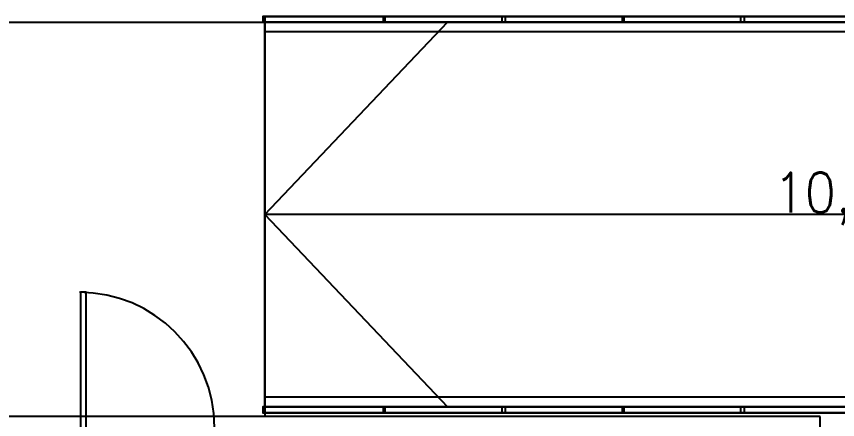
# Model space of a CAD drawing. Header units: millimetres. Extents: x 0 to 420, y 0 to 297.
# Drawn here: x 373.46 to 391.37, y 235.56 to 244.35 of the extents above; entities that cross this region are included whole.
import ezdxf

# ---------------------------------------------------------------- set-up
doc = ezdxf.new("R2010")
doc.units = ezdxf.units.MM
doc.layers.get('0').update_dxf_attribs({"linetype": 'CONTINUOUS'})
doc.styles.get("Standard").update_dxf_attribs({"font": 'STANDARD'})

msp = doc.modelspace()

# ---------------------------------------------------------------- linework, layer by layer
at = {"color": 0, "true_color": 0x000007}
for points in [[(378.883333, 244.221), (378.883333, 244.263333), (378.883333, 244.305667), (378.883333, 244.348), (378.841, 244.348), (378.841, 244.305667), (378.841, 244.263333), (378.841, 244.221)], [(378.883333, 244.348), (404.960667, 244.348), (404.960667, 244.221), (378.883333, 244.221), (378.883333, 244.348), (404.960667, 244.348), (404.960667, 244.221), (378.883333, 244.221), (378.883333, 244.348), (404.960667, 244.348), (404.960667, 244.221), (378.883333, 244.221), (378.883333, 244.348), (404.960667, 244.348), (404.960667, 244.221), (378.883333, 244.221), (378.883333, 244.348), (378.883333, 244.221), (404.960667, 244.221), (404.960667, 244.348)], [(381.465667, 244.348), (381.465667, 244.221), (381.508, 244.221), (381.508, 244.348)], [(384.048, 244.348), (384.048, 244.221), (384.132667, 244.221), (384.132667, 244.348)], [(386.672667, 244.348), (386.672667, 244.221), (386.715, 244.221), (386.715, 244.348)], [(389.255, 244.348), (389.255, 244.221), (389.339667, 244.221), (389.339667, 244.348)], [(117.263333, 244.221), (378.883333, 244.221), (378.883333, 235.627333), (117.263333, 235.627333)], [(378.883333, 244.136333), (378.883333, 244.221), (405.003, 244.221), (405.003, 244.009333), (378.883333, 244.009333)], [(374.861667, 238.336667), (374.861667, 235.373333), (374.988667, 235.373333), (374.988667, 238.336667)], [(378.883333, 235.923667), (378.883333, 235.839), (405.003, 235.839), (405.003, 236.050667), (378.883333, 236.050667)], [(378.883333, 235.712), (378.883333, 235.754333), (378.883333, 235.796667), (378.883333, 235.839), (378.841, 235.839), (378.841, 235.796667), (378.841, 235.754333), (378.841, 235.712)], [(378.883333, 235.839), (404.960667, 235.839), (404.960667, 235.712), (378.883333, 235.712), (378.883333, 235.839), (404.960667, 235.839), (404.960667, 235.712), (378.883333, 235.712), (378.883333, 235.839), (404.960667, 235.839), (404.960667, 235.712), (378.883333, 235.712), (378.883333, 235.839), (404.960667, 235.839), (404.960667, 235.712), (378.883333, 235.712), (378.883333, 235.839), (378.883333, 235.712), (404.960667, 235.712), (404.960667, 235.839)], [(381.465667, 235.839), (381.465667, 235.712), (381.508, 235.712), (381.508, 235.839)], [(384.048, 235.839), (384.048, 235.712), (384.132667, 235.712), (384.132667, 235.839)], [(386.672667, 235.839), (386.672667, 235.712), (386.715, 235.712), (386.715, 235.839)], [(389.255, 235.839), (389.255, 235.712), (389.339667, 235.712), (389.339667, 235.839)], [(105.156, 117.940667), (390.990667, 117.940667), (390.990667, 235.627333), (105.156, 235.627333)]]:
    msp.add_lwpolyline(points, close=True, dxfattribs=at)
for points in [[(379.095, 244.221), (378.883333, 244.221), (378.883333, 240.03)], [(404.960667, 235.839), (378.883333, 235.839), (378.883333, 244.221), (404.960667, 244.221)], [(378.883333, 240.03), (382.862667, 244.221)], [(387.773333, 244.221), (387.561667, 244.221)], [(378.883333, 241.511667), (378.883333, 241.384667), (378.883333, 241.257667)], [(378.883333, 240.03), (378.883333, 235.839), (378.968, 235.839)], [(404.960667, 240.03), (378.883333, 240.03), (382.862667, 235.839)], [(378.883333, 238.548333), (378.883333, 238.675333), (378.883333, 238.76)], [(377.782667, 235.3945), (377.767477, 235.695321), (377.722893, 235.987452), (377.650393, 236.269414), (377.551458, 236.539728), (377.427565, 236.796915), (377.280193, 237.039497), (377.110822, 237.265995), (376.920929, 237.474929), (376.711995, 237.664822), (376.485497, 237.834193), (376.242915, 237.981565), (375.985728, 238.105458), (375.715414, 238.204393), (375.433452, 238.276893), (375.141321, 238.321477), (374.8405, 238.336667)], [(378.968, 235.839), (379.095, 235.839)], [(387.561667, 235.839), (387.688667, 235.839), (387.773333, 235.839)]]:
    msp.add_lwpolyline(points, dxfattribs=at)

# ---------------------------------------------------------------- texts
at = {"color": 0, "true_color": 0x000007, "insert": (389.97468, 240.944364), "char_height": 0.872032, "width": 4.28749084, "attachment_point": 1}
msp.add_mtext('10,00 %', dxfattribs=at)

doc.saveas('drawing.dxf')
